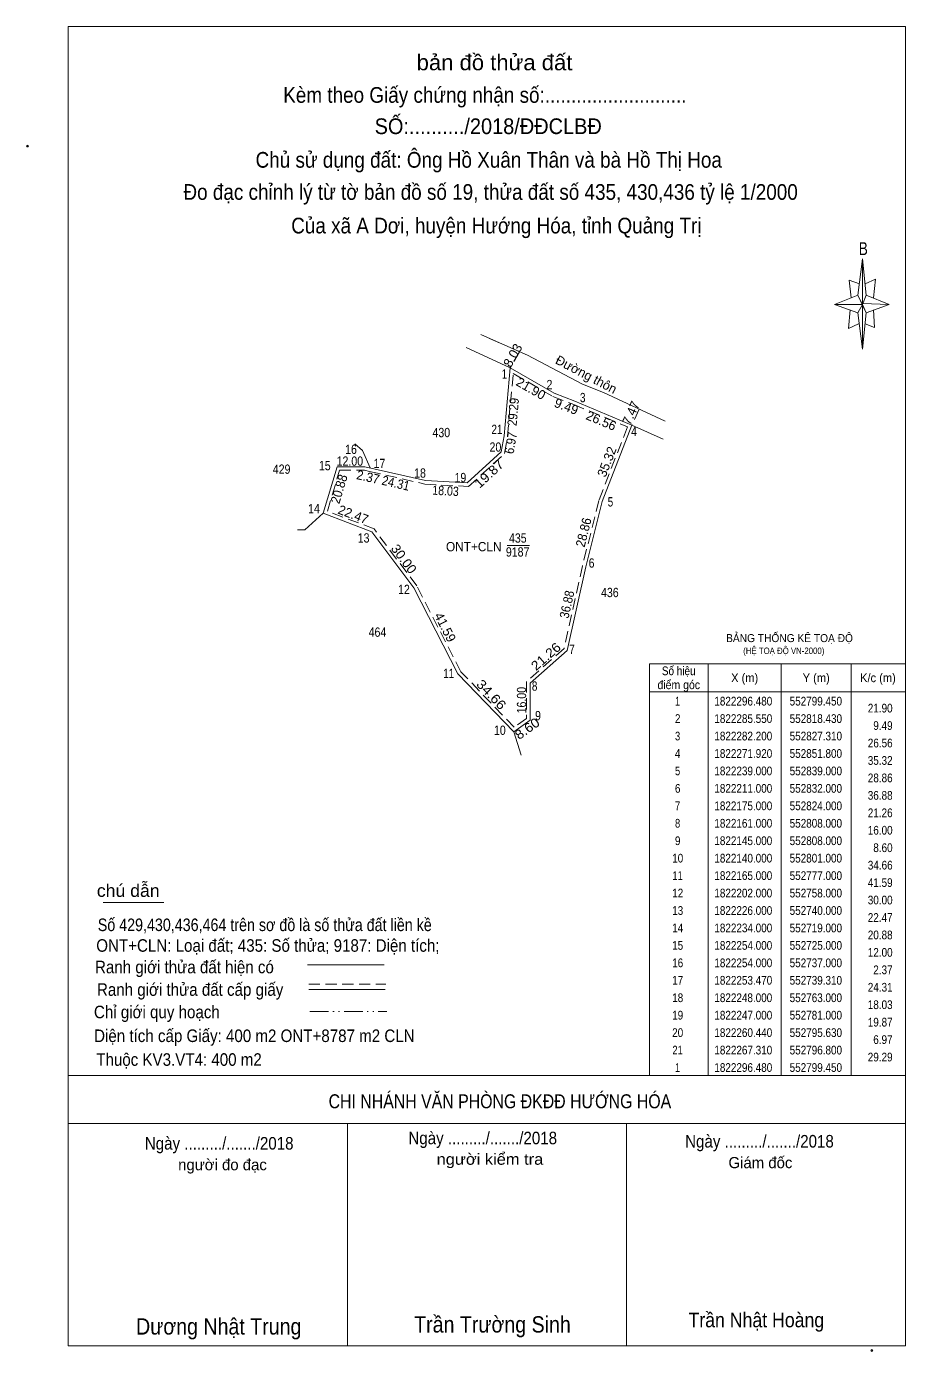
# Model space of a CAD drawing. Header units: metres. Extents: x 551024 to 552969, y 1821488 to 1822443.
# Drawn here: x 552591 to 552969, y 1821874 to 1822443 of the extents above; entities that cross this region are included whole.
import ezdxf
from ezdxf.enums import TextEntityAlignment as Align

# ---------------------------------------------------------------- set-up
doc = ezdxf.new("R2010")
doc.units = ezdxf.units.M
doc.header["$LTSCALE"] = 1.6
doc.header["$PDMODE"] = 32
doc.header["$PDSIZE"] = 0.8
doc.linetypes.add('DASH_DOUBLE_DOT', pattern=[9.2, 5, -1.2, 0.3, -1.2, 0.3, -1.2])
doc.linetypes.add('MEDIUM_DASHED', pattern=[4.5, 3, -1.5])
for name, color, linetype, lineweight in [('1', 7, 'MEDIUM_DASHED', 13), ('10', 7, 'Continuous', 13), ('17', 7, 'Continuous', 13), ('23', 7, 'Continuous', 13), ('5', 7, 'Continuous', 13), ('54', 7, 'Continuous', 13), ('6', 7, 'Continuous', 13), ('63', 7, 'Continuous', 13)]:
    doc.layers.add(name, color=color, linetype=linetype, lineweight=lineweight)

msp = doc.modelspace()

# ---------------------------------------------------------------- linework, layer by layer
at = {"layer": '1'}
msp.add_lwpolyline([(552800.73, 1822294.01), (552817.78, 1822284.19), (552826.76, 1822280.8), (552849.87, 1822271.1), (552837.57, 1822239.46), (552830.54, 1822211.35), (552822.64, 1822175.8), (552806.5, 1822161.68), (552806.5, 1822145.77), (552801.18, 1822141.97), (552778.24, 1822165.88), (552759.27, 1822202.79), (552740.94, 1822227.24), (552720.84, 1822234.91), (552726.12, 1822252.5), (552736.83, 1822252.5), (552738.97, 1822252.01), (552762.79, 1822246.51), (552781.55, 1822245.47), (552797.03, 1822259.68), (552798.28, 1822267.11)], close=True, dxfattribs=at)
at = {"layer": '10'}
msp.add_line((552804.13, 1822129.93), (552801, 1822140), dxfattribs=at)
for points in [[(552799.45, 1822296.48), (552796.8, 1822267.31), (552795.63, 1822260.44), (552781, 1822247), (552763, 1822248), (552737, 1822254), (552725, 1822254), (552719, 1822234), (552740, 1822226), (552758, 1822202), (552777, 1822165), (552801, 1822140), (552808, 1822145), (552808, 1822161), (552824, 1822175), (552832, 1822211), (552839, 1822239), (552851.8, 1822271.92)], [(552732.62, 1822263.84), (552735.9, 1822261.01), (552739.31, 1822253.47)], [(552719, 1822234), (552711.18, 1822226.88), (552708.06, 1822226.86)]]:
    msp.add_lwpolyline(points, dxfattribs=at)
at = {"layer": '17'}
for p, q in [((552795.16, 1822307.11), (552790.6, 1822309.15)), ((552624.44, 1822066.71), (552650.5, 1822066.71))]:
    msp.add_line(p, q, dxfattribs=at)
at = {"layer": '23'}
msp.add_line((552830.57, 1822289.49), (552806.92, 1822301.89), dxfattribs=at)
for points in [[(552806.92, 1822301.89), (552789.7, 1822309.57), (552786.76, 1822310.86)], [(552865.21, 1822265.87), (552851.8, 1822271.92), (552827.31, 1822282.2), (552818.43, 1822285.55), (552799.45, 1822296.48), (552780.52, 1822305.29)], [(552830.57, 1822289.49), (552839.55, 1822285.85), (552866.06, 1822273.54)]]:
    msp.add_lwpolyline(points, dxfattribs=at)
at = {"layer": '5'}
for p, q in [((552609.43, 1821876.04), (552609.43, 1822443.24)), ((552948.87, 1822327.8), (552950.87, 1822343.4)), ((552952.47, 1822327.8), (552962.47, 1822323.8)), ((552948.87, 1822320.2), (552938.87, 1822323.8)), ((552955.67, 1822321.4), (552956.07, 1822313.8)), ((552952.47, 1822320.2), (552950.87, 1822304.6)), ((552956.07, 1822313.8), (552952.07, 1822315.4)), ((552729.43, 1821876.04), (552729.43, 1821971.64)), ((552849.43, 1821876.04), (552849.43, 1821971.64))]:
    msp.add_line(p, q, dxfattribs=at)
for points in [[(552609.43, 1822443.24), (552969.43, 1822443.24), (552969.43, 1821876.04)], [(552949.67, 1822332.6), (552945.27, 1822334.2), (552946.07, 1822326.6)], [(552952.07, 1822332.6), (552956.47, 1822334.6), (552955.67, 1822326.6)], [(552950.87, 1822323.8), (552948.87, 1822327.8), (552938.87, 1822323.8)], [(552945.67, 1822321.4), (552944.87, 1822313.4), (552949.27, 1822315.4)], [(552950.87, 1822323.8), (552952.47, 1822320.2), (552962.47, 1822323.8)]]:
    msp.add_lwpolyline(points, dxfattribs=at)
for points in [[(552950.87, 1822343.4), (552952.47, 1822327.8), (552950.87, 1822323.8)], [(552950.87, 1822323.8), (552938.87, 1822323.8), (552948.87, 1822327.8), (552952.47, 1822320.2), (552962.47, 1822323.8), (552950.87, 1822324.2)], [(552950.87, 1822323.8), (552950.87, 1822304.6), (552948.87, 1822320.2)]]:
    msp.add_lwpolyline(points, close=True, dxfattribs=at)
msp.add_point((552591.87, 1822391.84), dxfattribs=at)
at = {"layer": '6'}
for p, q in [((552712.35, 1822039.82), (552745.25, 1822039.82)), ((552712.85, 1822029.27), (552745.76, 1822029.27)), ((552609.43, 1821992.28), (552969.43, 1821992.28)), ((552609.43, 1821971.64), (552969.43, 1821971.64)), ((552969.43, 1821876.04), (552609.43, 1821876.04))]:
    msp.add_line(p, q, dxfattribs=at)
at = {"layer": '6', "linetype": 'MEDIUM_DASHED'}
msp.add_line((552712.85, 1822031.5), (552745.97, 1822031.5), dxfattribs=at)
at = {"layer": '6'}
msp.add_point((552954.99, 1821874.04), dxfattribs=at)
at = {"layer": '63', "linetype": 'MEDIUM_DASHED'}
for p, q in [((552803.45, 1822303.44), (552799.45, 1822296.48)), ((552854.88, 1822278.73), (552851.8, 1822271.92))]:
    msp.add_line(p, q, dxfattribs=at)
at = {"layer": '63'}
for p, q in [((552798.21, 1822220.18), (552807.73, 1822220.18)), ((552884.53, 1822169.28), (552884.53, 1821992.28)), ((552916.03, 1822169.28), (552916.03, 1821992.28)), ((552946.03, 1822169.28), (552946.03, 1821992.28)), ((552859.33, 1822157.28), (552969.43, 1822157.28))]:
    msp.add_line(p, q, dxfattribs=at)
at = {"layer": '63', "linetype": 'DASH_DOUBLE_DOT'}
msp.add_line((552713.31, 1822019.8), (552746.43, 1822019.8), dxfattribs=at)
at = {"layer": '63'}
msp.add_lwpolyline([(552859.33, 1822169.28), (552969.43, 1822169.28), (552969.43, 1821992.28), (552859.33, 1821992.28)], close=True, dxfattribs=at)

# ---------------------------------------------------------------- texts
at = {"layer": '1'}
for s, width, p in [('435', 0.85, (552802.725, 1822221.34)), ('ONT+CLN', 0.95, (552783.78, 1822217.63)), ('9187', 0.85, (552802.655, 1822215.37))]:
    msp.add_text(s, height=4, dxfattribs=dict(at, width=width)).set_placement(p, align=Align.CENTER)
for s, height, width, p in [('BẢNG THỐNG KÊ TOẠ ĐỘ ', 3.45, 0.95, (552892.29, 1822178.6)), ('(HỆ TOẠ ĐỘ VN-2000)', 2.79, 0.9, (552899.65, 1822173.47))]:
    msp.add_text(s, height=height, dxfattribs=dict(at, width=width)).set_placement(p)
at = {"layer": '5'}
for s, height, width, p in [('bản đồ thửa đất', 6.75, 1.05, (552792.71, 1822424.43)), ('Kèm theo Giấy chứng nhận số:...........................', 6.75, 0.9, (552788.56, 1822410.44)), ('SỐ:........../2018/ĐĐCLBĐ', 6.75, 0.95, (552790.005, 1822396.99)), ('Chủ sử dụng đất: Ông Hồ Xuân Thân và bà Hồ Thị Hoa', 6.75, 0.9, (552790.225, 1822382.54)), ('Đo đạc chỉnh lý từ tờ bản đồ số 19, thửa đất số 435, 430,436 tỷ lệ 1/2000 ', 6.75, 0.9, (552792.165, 1822368.73)), ('Của xã A Dơi, huyện Hướng Hóa, tỉnh Quảng Trị', 6.75, 0.9, (552793.495, 1822354.28)), ('B', 5.51, 0.8, (552951.285, 1822345))]:
    msp.add_text(s, height=height, dxfattribs=dict(at, width=width)).set_placement(p, align=Align.CENTER)
at = {"layer": '54', "width": 0.85}
for s, p in [('430', (552769.835, 1822266.69)), ('429', (552701.17, 1822250.94)), ('436', (552842.305, 1822197.93)), ('464', (552742.385, 1822180.89))]:
    msp.add_text(s, height=4, dxfattribs=at).set_placement(p, align=Align.CENTER)
at = {"layer": '6'}
for s, width, p in [('chú dẫn', 1.05, (552621.73, 1822069.08)), ('Số 429,430,436,464 trên sơ đồ là số thửa đất liền kề', 0.85, (552622.12, 1822054.37)), ('ONT+CLN: Loại đất; 435: Số thửa; 9187: Diện tích;', 0.9, (552621.47, 1822045.48)), ('Ranh giới thửa đất hiện có ', 0.9, (552620.93, 1822036.23)), ('Ranh giới thửa đất cấp giấy', 0.9, (552621.76, 1822026.54)), ('Chỉ giới quy hoạch', 0.9, (552620.47, 1822016.9)), ('Diện tích cấp Giấy: 400 m2 ONT+8787 m2 CLN', 0.9, (552620.54, 1822006.67)), ('Thuộc KV3.VT4: 400 m2', 0.9, (552621.47, 1821996.45))]:
    msp.add_text(s, height=5.4, dxfattribs=dict(at, width=width)).set_placement(p)
for s, height, width, p in [('CHI NHÁNH VĂN PHÒNG ĐKĐĐ HƯỚNG HÓA', 6, 0.85, (552795.03, 1821978.2)), ('Ngày ........./......./2018', 5.4, 0.9, (552787.64, 1821962.72)), ('Ngày ........./......./2018', 5.4, 0.9, (552674.32, 1821960.44)), ('Ngày ........./......./2018', 5.4, 0.9, (552906.64, 1821961.32)), ('người kiểm tra', 4.8, 1.1, (552790.745, 1821953.92)), ('Trần Trường Sinh', 7, 0.9, (552791.835, 1821881.8)), ('Trần Nhật Hoàng', 6.32, 0.9, (552905.29, 1821884.04)), ('Dương Nhật Trung', 7, 0.9, (552674.135, 1821880.92))]:
    msp.add_text(s, height=height, dxfattribs=dict(at, width=width)).set_placement(p, align=Align.CENTER)
for s, p in [('Giám đốc', (552907.05, 1821952.44)), ('người đo đạc', (552675.74, 1821951.56))]:
    msp.add_text(s, height=4.8, dxfattribs=at).set_placement(p, align=Align.CENTER)
at = {"layer": '63'}
for s, rotation, p in [('8.03', 60.113, (552802.293, 1822300.878)), ('Đường thôn', 332.331, (552831.236, 1822291.887)), ('21.90', 330.064, (552807.387, 1822285.894)), ('9.49', 339.331, (552822.904, 1822278.034)), ('7.47', 65.664, (552853.208, 1822276.251)), ('26.56', 337.229, (552837.816, 1822271.949)), ('35.32', 68.753, (552842.866, 1822255.425)), ('22.47', 339.146, (552731.268, 1822231.585)), ('41.59', 297.181, (552769.73, 1822184.084))]:
    msp.add_text(s, height=4, rotation=rotation, dxfattribs=at).set_placement(p, align=Align.CENTER)
for s, height, width, p in [(' 1', 4, 0.75, (552798.08, 1822291.86)), (' 2', 4, 0.85, (552817.6, 1822287.31)), (' 3', 4, 0.8, (552831.83, 1822281.72)), (' 21', 4, 0.8, (552796.15, 1822268.06)), (' 4', 4, 0.85, (552853.98, 1822267.16)), (' 20', 4, 0.85, (552795.63, 1822260.44)), (' 16', 4, 0.85, (552733.54, 1822259.49)), (' 15', 4, 0.85, (552722.26, 1822252.47)), (' 17', 4, 0.85, (552745.76, 1822253.39)), (' 18', 4, 0.85, (552763.21, 1822249.29)), (' 19', 4, 0.85, (552780.57, 1822247.33)), (' 14', 4, 0.85, (552717.62, 1822234)), (' 5', 4, 0.8, (552843.76, 1822236.91)), (' 13', 4, 0.85, (552738.96, 1822221.39)), (' 6', 4, 0.85, (552835.71, 1822210.6)), (' 12', 4, 0.85, (552756.3, 1822199.25)), (' 7', 4, 0.8, (552827.22, 1822173.54)), (' 11', 4, 0.8, (552775.39, 1822163.15)), (' 8', 4, 0.8, (552811.15, 1822157.71)), ('21.90', 3.75, 0.85, (552963.88, 1822148.34)), (' 9', 4, 0.85, (552812.67, 1822145)), (' 10', 4, 0.85, (552797.53, 1822138.71)), ('9.49', 3.75, 0.85, (552963.88, 1822140.84)), ('26.56', 3.75, 0.85, (552963.89, 1822133.34)), ('35.32', 3.75, 0.85, (552963.88, 1822125.84)), ('28.86', 3.75, 0.85, (552963.89, 1822118.34)), ('36.88', 3.75, 0.85, (552963.88, 1822110.84)), ('21.26', 3.75, 0.85, (552963.89, 1822103.34)), ('16.00', 3.75, 0.85, (552963.88, 1822095.84)), ('8.60', 3.75, 0.85, (552963.88, 1822088.34)), ('34.66', 3.75, 0.85, (552963.89, 1822080.84)), ('41.59', 3.75, 0.85, (552963.88, 1822073.34)), ('30.00', 3.75, 0.85, (552963.88, 1822065.84)), ('22.47', 3.75, 0.85, (552963.88, 1822058.34)), ('20.88', 3.75, 0.85, (552963.88, 1822050.84)), ('12.00', 3.75, 0.85, (552963.88, 1822043.34)), ('2.37', 3.75, 0.85, (552963.87, 1822035.84)), ('24.31', 3.75, 0.85, (552963.88, 1822028.34)), ('18.03', 3.75, 0.85, (552963.88, 1822020.84)), ('19.87', 3.75, 0.85, (552963.88, 1822013.34)), ('6.97', 3.75, 0.85, (552963.87, 1822005.84)), ('29.29', 3.75, 0.85, (552963.88, 1821998.34))]:
    msp.add_text(s, height=height, dxfattribs=dict(at, width=width)).set_placement(p, align=Align.RIGHT)
for s, rotation, width, p in [('29.29', 84.809, 0.9, (552802.739, 1822277.394)), ('6.97', 80.335, 0.9, (552801.672, 1822263.889)), ('19.87', 42.572, 1.1, (552791.717, 1822249.453)), ('20.88', 73.301, 0.95, (552727.781, 1822243.86)), ('2.37', 347.078, 0.95, (552737.898, 1822247.636)), ('24.31', 346.998, 0.9, (552749.815, 1822244.979)), ('18.03', 356.82, 0.85, (552771.549, 1822241.677)), ('28.86', 75.964, 0.95, (552832.949, 1822225.295)), ('30.00', 306.87, 1.05, (552752.137, 1822213.17)), ('36.88', 77.471, 0.9, (552825.791, 1822194.376)), ('21.26', 41.186, 1.1, (552816.118, 1822170.937)), ('34.66', 313.831, 1.15, (552789.912, 1822154.665)), ('16.00', 90, 0.85, (552806.33, 1822153.645)), ('8.60', 35.538, 1.1, (552807.923, 1822139.772))]:
    msp.add_text(s, height=4, rotation=rotation, dxfattribs=dict(at, width=width)).set_placement(p, align=Align.CENTER)
for s, height, width, p in [('12.00', 4, 0.85, (552730.515, 1822254.41)), ('Số hiệu', 3.75, 0.85, (552871.92, 1822164.38)), ('điểm góc', 3.75, 0.9, (552871.935, 1822158.38)), ('X (m)', 3.75, 0.95, (552900.275, 1822161.38)), ('Y (m)', 3.75, 0.95, (552931.03, 1822161.38)), ('K/c (m)', 3.75, 0.95, (552957.58, 1822161.38)), (' 1', 3.75, 0.75, (552870.88, 1822151.34)), ('1822296.480', 3.75, 0.85, (552899.68, 1822151.34)), ('552799.450', 3.75, 0.85, (552930.88, 1822151.34)), (' 2', 3.75, 0.85, (552870.88, 1822143.84)), ('1822285.550', 3.75, 0.85, (552899.68, 1822143.84)), ('552818.430', 3.75, 0.85, (552930.88, 1822143.84)), (' 3', 3.75, 0.8, (552870.875, 1822136.34)), ('1822282.200', 3.75, 0.85, (552899.68, 1822136.34)), ('552827.310', 3.75, 0.85, (552930.88, 1822136.34)), (' 4', 3.75, 0.85, (552870.88, 1822128.84)), ('1822271.920', 3.75, 0.85, (552899.68, 1822128.84)), ('552851.800', 3.75, 0.85, (552930.88, 1822128.84)), (' 5', 3.75, 0.8, (552870.885, 1822121.34)), ('1822239.000', 3.75, 0.85, (552899.68, 1822121.34)), ('552839.000', 3.75, 0.85, (552930.88, 1822121.34)), (' 6', 3.75, 0.85, (552870.89, 1822113.84)), ('1822211.000', 3.75, 0.85, (552899.68, 1822113.84)), ('552832.000', 3.75, 0.85, (552930.88, 1822113.84)), (' 7', 3.75, 0.8, (552870.88, 1822106.34)), ('1822175.000', 3.75, 0.85, (552899.68, 1822106.34)), ('552824.000', 3.75, 0.85, (552930.88, 1822106.34)), (' 8', 3.75, 0.8, (552870.88, 1822098.84)), ('1822161.000', 3.75, 0.85, (552899.68, 1822098.84)), ('552808.000', 3.75, 0.85, (552930.88, 1822098.84)), (' 9', 3.75, 0.85, (552870.88, 1822091.34)), ('1822145.000', 3.75, 0.85, (552899.68, 1822091.34)), ('552808.000', 3.75, 0.85, (552930.88, 1822091.34)), (' 10', 3.75, 0.85, (552870.88, 1822083.84)), ('1822140.000', 3.75, 0.85, (552899.68, 1822083.84)), ('552801.000', 3.75, 0.85, (552930.88, 1822083.84)), (' 11', 3.75, 0.8, (552870.88, 1822076.34)), ('1822165.000', 3.75, 0.85, (552899.68, 1822076.34)), ('552777.000', 3.75, 0.85, (552930.88, 1822076.34)), (' 12', 3.75, 0.85, (552870.88, 1822068.84)), ('1822202.000', 3.75, 0.85, (552899.68, 1822068.84)), ('552758.000', 3.75, 0.85, (552930.88, 1822068.84)), (' 13', 3.75, 0.85, (552870.885, 1822061.34)), ('1822226.000', 3.75, 0.85, (552899.68, 1822061.34)), ('552740.000', 3.75, 0.85, (552930.88, 1822061.34)), (' 14', 3.75, 0.85, (552870.88, 1822053.84)), ('1822234.000', 3.75, 0.85, (552899.68, 1822053.84)), ('552719.000', 3.75, 0.85, (552930.88, 1822053.84)), (' 15', 3.75, 0.85, (552870.875, 1822046.34)), ('1822254.000', 3.75, 0.85, (552899.68, 1822046.34)), ('552725.000', 3.75, 0.85, (552930.88, 1822046.34)), (' 16', 3.75, 0.85, (552870.88, 1822038.84)), ('1822254.000', 3.75, 0.85, (552899.68, 1822038.84)), ('552737.000', 3.75, 0.85, (552930.88, 1822038.84)), (' 17', 3.75, 0.85, (552870.88, 1822031.34)), ('1822253.470', 3.75, 0.85, (552899.68, 1822031.34)), ('552739.310', 3.75, 0.85, (552930.88, 1822031.34)), (' 18', 3.75, 0.85, (552870.88, 1822023.84)), ('1822248.000', 3.75, 0.85, (552899.68, 1822023.84)), ('552763.000', 3.75, 0.85, (552930.88, 1822023.84)), (' 19', 3.75, 0.85, (552870.88, 1822016.34)), ('1822247.000', 3.75, 0.85, (552899.68, 1822016.34)), ('552781.000', 3.75, 0.85, (552930.88, 1822016.34)), (' 20', 3.75, 0.85, (552870.88, 1822008.84)), ('1822260.440', 3.75, 0.85, (552899.68, 1822008.84)), ('552795.630', 3.75, 0.85, (552930.88, 1822008.84)), (' 21', 3.75, 0.8, (552870.88, 1822001.34)), ('1822267.310', 3.75, 0.85, (552899.68, 1822001.34)), ('552796.800', 3.75, 0.85, (552930.88, 1822001.34)), (' 1', 3.75, 0.75, (552870.88, 1821993.84)), ('1822296.480', 3.75, 0.85, (552899.68, 1821993.84)), ('552799.450', 3.75, 0.85, (552930.88, 1821993.84))]:
    msp.add_text(s, height=height, dxfattribs=dict(at, width=width)).set_placement(p, align=Align.CENTER)

doc.saveas('drawing.dxf')
